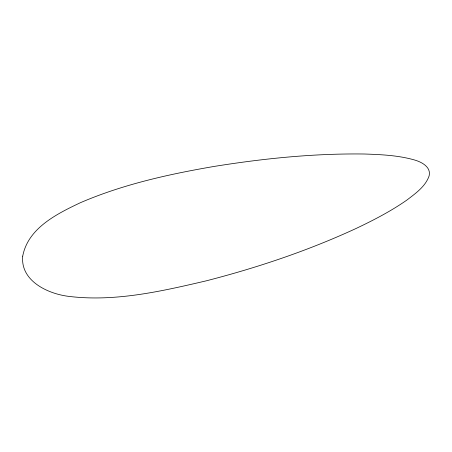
<?xml version="1.0" encoding="UTF-8"?>
<svg xmlns="http://www.w3.org/2000/svg" width="452" height="452" viewBox="0 0 452 452"><rect width="100%" height="100%" fill="white"/><g stroke="black" fill="none" stroke-linecap="round" stroke-linejoin="round"><path stroke-width="0.68" d="M22.719 256.143C20.295 280.918 47.737 293.743 68.444 296.337C114.746 302.094 161.149 291.359 206.016 280.895C257.459 267.674 308.049 250.685 356.289 228.379C373.77 220.073 391.031 211.135 406.924 200.038C415.529 193.416 425.405 186.597 429.129 175.901C431.293 167.014 421.631 162.019 414.557 159.991C398.319 155.335 381.302 154.584 364.521 154.013C314.129 153.313 263.81 158.466 214.107 166.438C168.483 174.274 122.808 184.393 80.162 202.812C56.828 213.903 27.984 228.136 22.719 256.143"/></g></svg>
